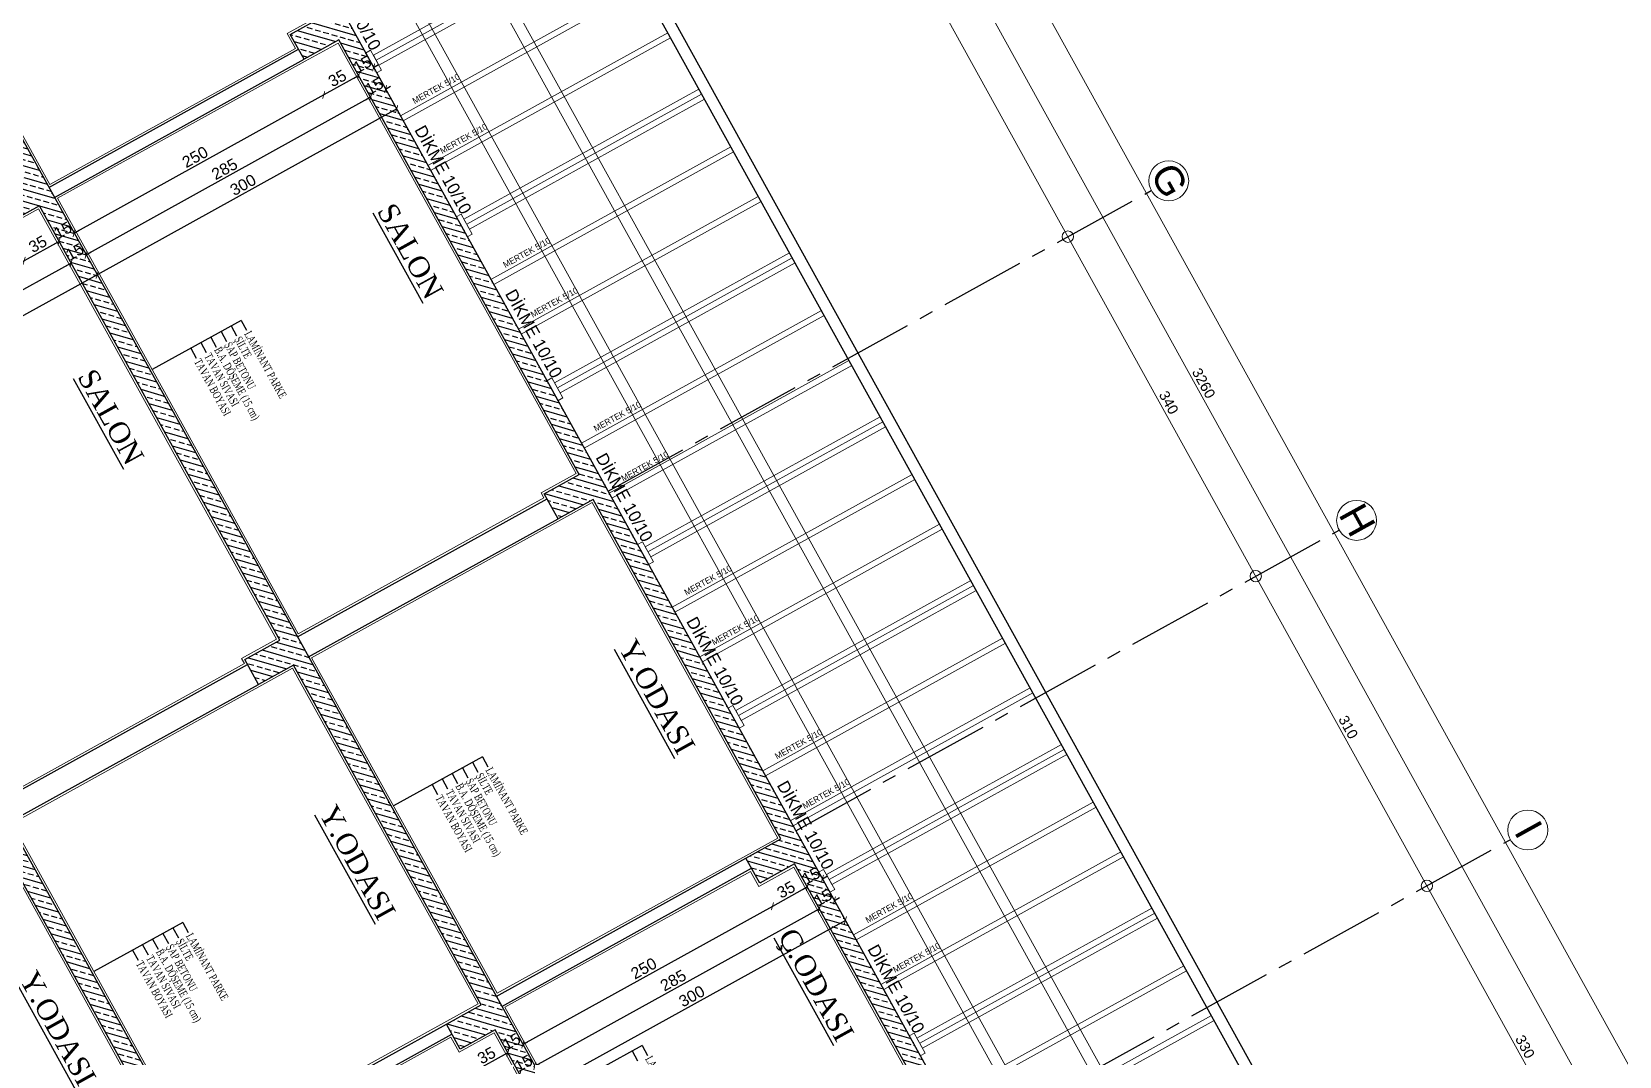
# Model space of a CAD drawing. Header units: millimetres. Extents: x 2232 to 85269, y -3593 to 5869.
# Drawn here: x 6452.1 to 6799.9, y -997.1 to -772.7 of the extents above; entities that cross this region are included whole.
import ezdxf

# ---------------------------------------------------------------- set-up
doc = ezdxf.new("R2010")
doc.units = ezdxf.units.MM
for name, pattern in [('CENTER2', [112.5, 75, -12.5, 12.5, -12.5]), ('DASHDOT2', [12.7, 6.35, -3.175, 0, -3.175]), ('DOTX2', [0.5, 0, -0.5])]:
    doc.linetypes.add(name, pattern=pattern)
for name, color, linetype in [("'YAZI", 7, 'Continuous'), ('GORUNUS', 125, 'Continuous'), ('poz', 1, 'Continuous'), ('Standart', 7, 'Continuous'), ('Yazi', 7, 'Continuous'), ('Ölçülendirme', 7, 'Continuous')]:
    doc.layers.add(name, color=color, linetype=linetype)
for name, color, linetype, lineweight in [('aks', 251, 'DASHDOT2', 35), ('DENIZLIK', 8, 'Continuous', 20), ('duvar', 232, 'Continuous', 30), ('iz', 1, 'DOTX2', 20), ('Kiris', 7, 'Continuous', 30), ('Mertek', 137, 'Continuous', 5), ('sıva iç', 21, 'Continuous', 0), ('ölçü iç', 170, 'Continuous', 9), ('ÖLÇÜ İÇ', 7, 'Continuous', 9)]:
    doc.layers.add(name, color=color, linetype=linetype, lineweight=lineweight)
doc.styles.add('arial_1_18', font='arial.ttf', dxfattribs={"height": 0.2})
doc.styles.get("Standard").update_dxf_attribs({"font": 'arial.ttf'})
doc.styles.add('Times roman', font='times.ttf')
doc.styles.add('UNIVCH', font='times.ttf', dxfattribs={"width": 0.7})
doc.dimstyles.new('zulay iç ölçü', dxfattribs={"dimtxt": 10, "dimasz": 5, "dimexe": 0.18, "dimexo": 0, "dimgap": 2, "dimtad": 3, "dimdec": 0, "dimzin": 0, "dimdsep": 46, "dimtxsty": 'Standard', "dimblk": 'ARCHTICK', "dimcen": 0.09, "dimse1": 1, "dimse2": 1, "dimadec": 0, "dimazin": 0, "dimtfac": 1, "dimtdec": 0, "dimtix": 1, "dimtofl": 0, "dimtmove": 0, "dimatfit": 3, "dimldrblk": 'ARCHTICK', "dimfxl": 1, "dimtolj": 1, "dimtzin": 0, "dimarcsym": 0})
pattern_1 = [(45, (0, 0), (-7.071068, 7.071068), []), (45, (7.071, 0), (-7.071068, 7.071068), [5, -2.5])]

# ---------------------------------------------------------------- blocks, each defined once
blk = doc.blocks.new('IDE830Entity87')
at = {"layer": 'Standart', "linetype": 'Continuous', "lineweight": -3}
h = blk.add_hatch(dxfattribs=at)
h.set_pattern_fill('ANSI33', color=171, scale=40, style=0)
h.set_pattern_definition(pattern_1)
h.paths.add_polyline_path([(2440, 1335), (1825, 1335), (1825, 1350), (2440, 1350)])
blk = doc.blocks.new('IDE830Entity88')
at = {"layer": 'Standart', "linetype": 'Continuous', "lineweight": -3}
h = blk.add_hatch(dxfattribs=at)
h.set_pattern_fill('ANSI33', color=171, scale=40, style=0)
h.set_pattern_definition(pattern_1)
h.paths.add_polyline_path([(1800, 1335), (1460, 1335), (1460, 1350), (1800, 1350)])
blk = doc.blocks.new('IDE830Entity89')
at = {"layer": 'Standart', "linetype": 'Continuous', "lineweight": -3}
h = blk.add_hatch(dxfattribs=at)
h.set_pattern_fill('ANSI33', color=171, scale=40, style=0)
h.set_pattern_definition(pattern_1)
h.paths.add_polyline_path([(1435, 1335), (1000, 1335), (1000, 1350), (1435, 1350)])
blk = doc.blocks.new('IDE830Entity94')
at = {"layer": 'Standart', "linetype": 'Continuous', "lineweight": -3}
h = blk.add_hatch(dxfattribs=at)
h.set_pattern_fill('ANSI33', color=171, scale=40, style=0)
h.set_pattern_definition(pattern_1)
h.paths.add_polyline_path([(1000, 1300), (975, 1300), (975, 1350), (1000, 1350)])
blk = doc.blocks.new('IDE830Entity95')
at = {"layer": 'Standart', "linetype": 'Continuous', "lineweight": -3}
h = blk.add_hatch(dxfattribs=at)
h.set_pattern_fill('ANSI33', color=171, scale=40, style=0)
h.set_pattern_definition(pattern_1)
h.paths.add_polyline_path([(1460, 1300), (1435, 1300), (1435, 1350), (1460, 1350)])
blk = doc.blocks.new('IDE830Entity96')
at = {"layer": 'Standart', "linetype": 'Continuous', "lineweight": -3}
h = blk.add_hatch(dxfattribs=at)
h.set_pattern_fill('ANSI33', color=171, scale=40, style=0)
h.set_pattern_definition(pattern_1)
h.paths.add_polyline_path([(1825, 1300), (1800, 1300), (1800, 1350), (1825, 1350)])
blk = doc.blocks.new('IDE830Entity269')
at = {"layer": 'Standart', "color": 159, "linetype": 'Continuous', "lineweight": -3}
blk.add_lwpolyline([(2440, 1335), (1825, 1335)], dxfattribs=at)
blk = doc.blocks.new('IDE830Entity270')
at = {"layer": 'Standart', "color": 159, "linetype": 'Continuous', "lineweight": -3}
blk.add_lwpolyline([(1800, 1335), (1460, 1335)], dxfattribs=at)
blk = doc.blocks.new('IDE830Entity271')
at = {"layer": 'Standart', "color": 159, "linetype": 'Continuous', "lineweight": -3}
blk.add_lwpolyline([(1435, 1335), (1000, 1335)], dxfattribs=at)
blk = doc.blocks.new('IDE830Entity278')
at = {"layer": 'Standart', "color": 159, "linetype": 'Continuous', "lineweight": -3}
blk.add_lwpolyline([(975, 1300), (975, 1335)], dxfattribs=at)
blk = doc.blocks.new('IDE830Entity279')
at = {"layer": 'Standart', "color": 159, "linetype": 'Continuous', "lineweight": -3}
blk.add_lwpolyline([(1000, 1300), (975, 1300)], dxfattribs=at)
blk = doc.blocks.new('IDE830Entity280')
at = {"layer": 'Standart', "color": 159, "linetype": 'Continuous', "lineweight": -3}
blk.add_lwpolyline([(1435, 1300), (1435, 1335)], dxfattribs=at)
blk = doc.blocks.new('IDE830Entity281')
at = {"layer": 'Standart', "color": 159, "linetype": 'Continuous', "lineweight": -3}
blk.add_lwpolyline([(1460, 1300), (1435, 1300)], dxfattribs=at)
blk = doc.blocks.new('IDE830Entity282')
at = {"layer": 'Standart', "color": 159, "linetype": 'Continuous', "lineweight": -3}
blk.add_lwpolyline([(1800, 1300), (1800, 1335)], dxfattribs=at)
blk = doc.blocks.new('IDE830Entity283')
at = {"layer": 'Standart', "color": 159, "linetype": 'Continuous', "lineweight": -3}
blk.add_lwpolyline([(1825, 1300), (1800, 1300)], dxfattribs=at)
blk = doc.blocks.new('IDE830Entity293')
at = {"layer": 'Standart', "color": 159, "linetype": 'Continuous', "lineweight": -3}
blk.add_lwpolyline([(-30, 1350), (3260, 1350)], dxfattribs=at)
blk = doc.blocks.new('IDE830Entity458')
at = {"layer": 'Standart', "color": 159, "linetype": 'Continuous', "lineweight": -3}
blk.add_lwpolyline([(1825, 1335), (1825, 1300)], dxfattribs=at)
blk = doc.blocks.new('IDE830Entity459')
at = {"layer": 'Standart', "color": 159, "linetype": 'Continuous', "lineweight": -3}
blk.add_lwpolyline([(1460, 1335), (1460, 1300)], dxfattribs=at)
blk = doc.blocks.new('IDE830Entity460')
at = {"layer": 'Standart', "color": 159, "linetype": 'Continuous', "lineweight": -3}
blk.add_lwpolyline([(1000, 1335), (1000, 1300)], dxfattribs=at)
blk = doc.blocks.new('IDE830Entity90')
at = {"layer": 'Standart', "linetype": 'Continuous', "lineweight": -3}
h = blk.add_hatch(dxfattribs=at)
h.set_pattern_fill('ANSI33', color=171, scale=40, style=0)
h.set_pattern_definition(pattern_1)
h.paths.add_polyline_path([(975, 1335), (550, 1335), (550, 1350), (975, 1350)])
blk = doc.blocks.new('tyutyu')
at = {"layer": 'Standart', "color": 159, "linetype": 'Continuous', "lineweight": -3}
for points in [[(1027426.5, -396512), (1027426.5, -396462), (1030686.5, -396462)], [(1027426.5, -396812), (1027426.5, -396762), (1030686.5, -396762)]]:
    blk.add_lwpolyline(points, dxfattribs=at)
at = {"layer": 'Standart'}
for name, p in [('IDE830Entity293', (1027426.5, -397512)), ('IDE830Entity94', (1027426.5, -397512)), ('IDE830Entity89', (1027426.5, -397512)), ('IDE830Entity95', (1027426.5, -397512)), ('IDE830Entity88', (1027426.5, -397512)), ('IDE830Entity96', (1027426.5, -397512)), ('IDE830Entity87', (1027426.5, -397512)), ('IDE830Entity278', (1027426.5, -397512)), ('IDE830Entity271', (1027426.5, -397512)), ('IDE830Entity460', (1027426.5, -397512)), ('IDE830Entity280', (1027426.5, -397512)), ('IDE830Entity270', (1027426.5, -397512)), ('IDE830Entity459', (1027426.5, -397512)), ('IDE830Entity282', (1027426.5, -397512)), ('IDE830Entity269', (1027426.5, -397512)), ('IDE830Entity458', (1027426.5, -397512)), ('IDE830Entity279', (1027426.5, -397512)), ('IDE830Entity281', (1027426.5, -397512)), ('IDE830Entity283', (1027426.5, -397512)), ('IDE830Entity90', (1027426.5, -397812)), ('IDE830Entity94', (1027426.5, -397812)), ('IDE830Entity89', (1027426.5, -397812)), ('IDE830Entity95', (1027426.5, -397812)), ('IDE830Entity88', (1027426.5, -397812)), ('IDE830Entity96', (1027426.5, -397812)), ('IDE830Entity87', (1027426.5, -397812)), ('IDE830Entity271', (1027426.5, -397812)), ('IDE830Entity460', (1027426.5, -397812)), ('IDE830Entity280', (1027426.5, -397812)), ('IDE830Entity270', (1027426.5, -397812)), ('IDE830Entity459', (1027426.5, -397812)), ('IDE830Entity282', (1027426.5, -397812)), ('IDE830Entity269', (1027426.5, -397812)), ('IDE830Entity458', (1027426.5, -397812)), ('IDE830Entity281', (1027426.5, -397812)), ('IDE830Entity283', (1027426.5, -397812)), ('IDE830Entity88', (1027426.5, -398112)), ('IDE830Entity270', (1027426.5, -398112))]:
    blk.add_blockref(name, p, dxfattribs=at)
blk = doc.blocks.new('_ArchTick')
at = {"color": 0, "linetype": 'ByBlock', "const_width": 0.15}
blk.add_lwpolyline([(-0.5, -0.5), (0.5, 0.5)], dxfattribs=at)
blk = doc.blocks.new('*D2435')
at = {"layer": 'Defpoints', "color": 0, "transparency": 16777216}
for p in [(661197.5, -126478.5), (661197.5, -126493.5), (661204.5, -126493.5)]:
    blk.add_point(p, dxfattribs=at)
at = {"layer": 'ÖLÇÜ İÇ', "color": 0, "lineweight": -2, "transparency": 16777216}
for p, q in [((661204.5, -126478.5), (661204.5, -126473.5)), ((661204.5, -126493.5), (661204.5, -126498.5))]:
    blk.add_line(p, q, dxfattribs=at)
at = {"layer": 'ÖLÇÜ İÇ', "color": 0, "lineweight": -2, "transparency": 16777216, "xscale": 5, "yscale": 5, "zscale": 5}
for p, rotation in [((661204.5, -126478.5), 270), ((661204.5, -126493.5), 90)]:
    blk.add_blockref('_ArchTick', p, dxfattribs=dict(at, rotation=rotation))
at = {"layer": 'ÖLÇÜ İÇ', "color": 0, "transparency": 16777216, "insert": (661197.5, -126486), "char_height": 10, "attachment_point": 5, "rotation": 90}
blk.add_mtext('\\A1;15', dxfattribs=at)
blk = doc.blocks.new('*D2436')
at = {"layer": 'Defpoints', "color": 0, "transparency": 16777216}
for p in [(661197.5, -126493.5), (661177.2, -126528.5), (661204.5, -126528.5)]:
    blk.add_point(p, dxfattribs=at)
at = {"layer": 'ÖLÇÜ İÇ', "color": 0, "lineweight": -2, "transparency": 16777216}
blk.add_line((661204.5, -126493.5), (661204.5, -126528.5), dxfattribs=at)
at = {"layer": 'ÖLÇÜ İÇ', "color": 0, "lineweight": -2, "transparency": 16777216, "xscale": 5, "yscale": 5, "zscale": 5}
for p, rotation in [((661204.5, -126493.5), 90), ((661204.5, -126528.5), 270)]:
    blk.add_blockref('_ArchTick', p, dxfattribs=dict(at, rotation=rotation))
at = {"layer": 'ÖLÇÜ İÇ', "color": 0, "transparency": 16777216, "insert": (661197.5, -126511), "char_height": 10, "attachment_point": 5, "rotation": 90}
blk.add_mtext('\\A1;35', dxfattribs=at)
blk = doc.blocks.new('*D2437')
at = {"layer": 'Defpoints', "color": 0, "transparency": 16777216}
for p in [(661177.2, -126528.5), (661187, -126778.5), (661204.5, -126778.5)]:
    blk.add_point(p, dxfattribs=at)
at = {"layer": 'ÖLÇÜ İÇ', "color": 0, "lineweight": -2, "transparency": 16777216}
blk.add_line((661204.5, -126528.5), (661204.5, -126778.5), dxfattribs=at)
at = {"layer": 'ÖLÇÜ İÇ', "color": 0, "lineweight": -2, "transparency": 16777216, "xscale": 5, "yscale": 5, "zscale": 5}
for p, rotation in [((661204.5, -126528.5), 90), ((661204.5, -126778.5), 270)]:
    blk.add_blockref('_ArchTick', p, dxfattribs=dict(at, rotation=rotation))
at = {"layer": 'ÖLÇÜ İÇ', "color": 0, "transparency": 16777216, "insert": (661197.5, -126653.5), "char_height": 10, "attachment_point": 5, "rotation": 90}
blk.add_mtext('\\A1;250', dxfattribs=at)
blk = doc.blocks.new('*D2438')
at = {"layer": 'Defpoints', "color": 0, "transparency": 16777216}
for p in [(661246.2, -126478.5), (661246.2, -126778.5), (661246.2, -126778.5)]:
    blk.add_point(p, dxfattribs=at)
at = {"layer": 'ÖLÇÜ İÇ', "color": 0, "lineweight": -2, "transparency": 16777216}
blk.add_line((661246.2, -126478.5), (661246.2, -126778.5), dxfattribs=at)
at = {"layer": 'ÖLÇÜ İÇ', "color": 0, "lineweight": -2, "transparency": 16777216, "xscale": 5, "yscale": 5, "zscale": 5}
for p, rotation in [((661246.2, -126478.5), 90), ((661246.2, -126778.5), 270)]:
    blk.add_blockref('_ArchTick', p, dxfattribs=dict(at, rotation=rotation))
at = {"layer": 'ÖLÇÜ İÇ', "color": 0, "transparency": 16777216, "insert": (661239.2, -126628.5), "char_height": 10, "attachment_point": 5, "rotation": 90}
blk.add_mtext('\\A1;300', dxfattribs=at)
blk = doc.blocks.new('*D2439')
at = {"layer": 'Defpoints', "color": 0, "transparency": 16777216}
for p in [(661221, -126478.5), (661178.9, -126493.5), (661226.2, -126493.5)]:
    blk.add_point(p, dxfattribs=at)
at = {"layer": 'ÖLÇÜ İÇ', "color": 0, "lineweight": -2, "transparency": 16777216}
for p, q in [((661226.2, -126478.5), (661226.2, -126473.5)), ((661226.2, -126493.5), (661226.2, -126498.5))]:
    blk.add_line(p, q, dxfattribs=at)
at = {"layer": 'ÖLÇÜ İÇ', "color": 0, "lineweight": -2, "transparency": 16777216, "xscale": 5, "yscale": 5, "zscale": 5}
for p, rotation in [((661226.2, -126478.5), 270), ((661226.2, -126493.5), 90)]:
    blk.add_blockref('_ArchTick', p, dxfattribs=dict(at, rotation=rotation))
at = {"layer": 'ÖLÇÜ İÇ', "color": 0, "transparency": 16777216, "insert": (661219.2, -126486), "char_height": 10, "attachment_point": 5, "rotation": 90}
blk.add_mtext('\\A1;15', dxfattribs=at)
blk = doc.blocks.new('*D2440')
at = {"layer": 'Defpoints', "color": 0, "transparency": 16777216}
for p in [(661178.9, -126493.5), (661226.2, -126778.5), (661226.2, -126778.5)]:
    blk.add_point(p, dxfattribs=at)
at = {"layer": 'ÖLÇÜ İÇ', "color": 0, "lineweight": -2, "transparency": 16777216}
blk.add_line((661226.2, -126493.5), (661226.2, -126778.5), dxfattribs=at)
at = {"layer": 'ÖLÇÜ İÇ', "color": 0, "lineweight": -2, "transparency": 16777216, "xscale": 5, "yscale": 5, "zscale": 5}
for p, rotation in [((661226.2, -126493.5), 90), ((661226.2, -126778.5), 270)]:
    blk.add_blockref('_ArchTick', p, dxfattribs=dict(at, rotation=rotation))
at = {"layer": 'ÖLÇÜ İÇ', "color": 0, "transparency": 16777216, "insert": (661219.2, -126636), "char_height": 10, "attachment_point": 5, "rotation": 90}
blk.add_mtext('\\A1;285', dxfattribs=at)
blk = doc.blocks.new('*D2441')
at = {"layer": 'Defpoints', "color": 0, "transparency": 16777216}
for p in [(661197.5, -126778.5), (661197.5, -126793.5), (661204.5, -126793.5)]:
    blk.add_point(p, dxfattribs=at)
at = {"layer": 'ÖLÇÜ İÇ', "color": 0, "lineweight": -2, "transparency": 16777216}
for p, q in [((661204.5, -126778.5), (661204.5, -126773.5)), ((661204.5, -126793.5), (661204.5, -126798.5))]:
    blk.add_line(p, q, dxfattribs=at)
at = {"layer": 'ÖLÇÜ İÇ', "color": 0, "lineweight": -2, "transparency": 16777216, "xscale": 5, "yscale": 5, "zscale": 5}
for p, rotation in [((661204.5, -126778.5), 270), ((661204.5, -126793.5), 90)]:
    blk.add_blockref('_ArchTick', p, dxfattribs=dict(at, rotation=rotation))
at = {"layer": 'ÖLÇÜ İÇ', "color": 0, "transparency": 16777216, "insert": (661197.5, -126786), "char_height": 10, "attachment_point": 5, "rotation": 90}
blk.add_mtext('\\A1;15', dxfattribs=at)
blk = doc.blocks.new('*D2442')
at = {"layer": 'Defpoints', "color": 0, "transparency": 16777216}
for p in [(661197.5, -126793.5), (661177.2, -126828.5), (661204.5, -126828.5)]:
    blk.add_point(p, dxfattribs=at)
at = {"layer": 'ÖLÇÜ İÇ', "color": 0, "lineweight": -2, "transparency": 16777216}
blk.add_line((661204.5, -126793.5), (661204.5, -126828.5), dxfattribs=at)
at = {"layer": 'ÖLÇÜ İÇ', "color": 0, "lineweight": -2, "transparency": 16777216, "xscale": 5, "yscale": 5, "zscale": 5}
for p, rotation in [((661204.5, -126793.5), 90), ((661204.5, -126828.5), 270)]:
    blk.add_blockref('_ArchTick', p, dxfattribs=dict(at, rotation=rotation))
at = {"layer": 'ÖLÇÜ İÇ', "color": 0, "transparency": 16777216, "insert": (661197.5, -126811), "char_height": 10, "attachment_point": 5, "rotation": 90}
blk.add_mtext('\\A1;35', dxfattribs=at)
blk = doc.blocks.new('*D2443')
at = {"layer": 'Defpoints', "color": 0, "transparency": 16777216}
for p in [(661177.2, -126828.5), (661187, -127078.5), (661204.5, -127078.5)]:
    blk.add_point(p, dxfattribs=at)
at = {"layer": 'ÖLÇÜ İÇ', "color": 0, "lineweight": -2, "transparency": 16777216}
blk.add_line((661204.5, -126828.5), (661204.5, -127078.5), dxfattribs=at)
at = {"layer": 'ÖLÇÜ İÇ', "color": 0, "lineweight": -2, "transparency": 16777216, "xscale": 5, "yscale": 5, "zscale": 5}
for p, rotation in [((661204.5, -126828.5), 90), ((661204.5, -127078.5), 270)]:
    blk.add_blockref('_ArchTick', p, dxfattribs=dict(at, rotation=rotation))
at = {"layer": 'ÖLÇÜ İÇ', "color": 0, "transparency": 16777216, "insert": (661197.5, -126953.5), "char_height": 10, "attachment_point": 5, "rotation": 90}
blk.add_mtext('\\A1;250', dxfattribs=at)
blk = doc.blocks.new('*D2444')
at = {"layer": 'Defpoints', "color": 0, "transparency": 16777216}
for p in [(661246.2, -126778.5), (661246.2, -127078.5), (661246.2, -127078.5)]:
    blk.add_point(p, dxfattribs=at)
at = {"layer": 'ÖLÇÜ İÇ', "color": 0, "lineweight": -2, "transparency": 16777216}
blk.add_line((661246.2, -126778.5), (661246.2, -127078.5), dxfattribs=at)
at = {"layer": 'ÖLÇÜ İÇ', "color": 0, "lineweight": -2, "transparency": 16777216, "xscale": 5, "yscale": 5, "zscale": 5}
for p, rotation in [((661246.2, -126778.5), 90), ((661246.2, -127078.5), 270)]:
    blk.add_blockref('_ArchTick', p, dxfattribs=dict(at, rotation=rotation))
at = {"layer": 'ÖLÇÜ İÇ', "color": 0, "transparency": 16777216, "insert": (661239.2, -126928.5), "char_height": 10, "attachment_point": 5, "rotation": 90}
blk.add_mtext('\\A1;300', dxfattribs=at)
blk = doc.blocks.new('*D2445')
at = {"layer": 'Defpoints', "color": 0, "transparency": 16777216}
for p in [(661221, -126478.5), (661178.9, -126493.5), (661226.2, -126493.5)]:
    blk.add_point(p, dxfattribs=at)
at = {"layer": 'ÖLÇÜ İÇ', "color": 0, "lineweight": -2, "transparency": 16777216}
for p, q in [((661226.2, -126478.5), (661226.2, -126473.5)), ((661226.2, -126493.5), (661226.2, -126498.5))]:
    blk.add_line(p, q, dxfattribs=at)
at = {"layer": 'ÖLÇÜ İÇ', "color": 0, "lineweight": -2, "transparency": 16777216, "xscale": 5, "yscale": 5, "zscale": 5}
for p, rotation in [((661226.2, -126478.5), 270), ((661226.2, -126493.5), 90)]:
    blk.add_blockref('_ArchTick', p, dxfattribs=dict(at, rotation=rotation))
at = {"layer": 'ÖLÇÜ İÇ', "color": 0, "transparency": 16777216, "insert": (661219.2, -126486), "char_height": 10, "attachment_point": 5, "rotation": 90}
blk.add_mtext('\\A1;15', dxfattribs=at)
blk = doc.blocks.new('*D2446')
at = {"layer": 'Defpoints', "color": 0, "transparency": 16777216}
for p in [(661178.9, -126493.5), (661226.2, -126778.5), (661226.2, -126778.5)]:
    blk.add_point(p, dxfattribs=at)
at = {"layer": 'ÖLÇÜ İÇ', "color": 0, "lineweight": -2, "transparency": 16777216}
blk.add_line((661226.2, -126493.5), (661226.2, -126778.5), dxfattribs=at)
at = {"layer": 'ÖLÇÜ İÇ', "color": 0, "lineweight": -2, "transparency": 16777216, "xscale": 5, "yscale": 5, "zscale": 5}
for p, rotation in [((661226.2, -126493.5), 90), ((661226.2, -126778.5), 270)]:
    blk.add_blockref('_ArchTick', p, dxfattribs=dict(at, rotation=rotation))
at = {"layer": 'ÖLÇÜ İÇ', "color": 0, "transparency": 16777216, "insert": (661219.2, -126636), "char_height": 10, "attachment_point": 5, "rotation": 90}
blk.add_mtext('\\A1;285', dxfattribs=at)
blk = doc.blocks.new('*D2451')
at = {"layer": 'Defpoints', "color": 0, "transparency": 16777216}
for p in [(661221, -126478.5), (661178.9, -126493.5), (661226.2, -126493.5)]:
    blk.add_point(p, dxfattribs=at)
at = {"layer": 'ÖLÇÜ İÇ', "color": 0, "lineweight": -2, "transparency": 16777216}
for p, q in [((661226.2, -126478.5), (661226.2, -126473.5)), ((661226.2, -126493.5), (661226.2, -126498.5))]:
    blk.add_line(p, q, dxfattribs=at)
at = {"layer": 'ÖLÇÜ İÇ', "color": 0, "lineweight": -2, "transparency": 16777216, "xscale": 5, "yscale": 5, "zscale": 5}
for p, rotation in [((661226.2, -126478.5), 270), ((661226.2, -126493.5), 90)]:
    blk.add_blockref('_ArchTick', p, dxfattribs=dict(at, rotation=rotation))
at = {"layer": 'ÖLÇÜ İÇ', "color": 0, "transparency": 16777216, "insert": (661219.2, -126486), "char_height": 10, "attachment_point": 5, "rotation": 90}
blk.add_mtext('\\A1;15', dxfattribs=at)
blk = doc.blocks.new('*D2452')
at = {"layer": 'Defpoints', "color": 0, "transparency": 16777216}
for p in [(661178.9, -126493.5), (661226.2, -126778.5), (661226.2, -126778.5)]:
    blk.add_point(p, dxfattribs=at)
at = {"layer": 'ÖLÇÜ İÇ', "color": 0, "lineweight": -2, "transparency": 16777216}
blk.add_line((661226.2, -126493.5), (661226.2, -126778.5), dxfattribs=at)
at = {"layer": 'ÖLÇÜ İÇ', "color": 0, "lineweight": -2, "transparency": 16777216, "xscale": 5, "yscale": 5, "zscale": 5}
for p, rotation in [((661226.2, -126493.5), 90), ((661226.2, -126778.5), 270)]:
    blk.add_blockref('_ArchTick', p, dxfattribs=dict(at, rotation=rotation))
at = {"layer": 'ÖLÇÜ İÇ', "color": 0, "transparency": 16777216, "insert": (661219.2, -126636), "char_height": 10, "attachment_point": 5, "rotation": 90}
blk.add_mtext('\\A1;285', dxfattribs=at)
blk = doc.blocks.new('*D2454')
at = {"layer": 'Defpoints', "color": 0, "transparency": 16777216}
for p in [(661221, -126478.5), (661178.9, -126493.5), (661226.2, -126493.5)]:
    blk.add_point(p, dxfattribs=at)
at = {"layer": 'ÖLÇÜ İÇ', "color": 0, "lineweight": -2, "transparency": 16777216}
for p, q in [((661226.2, -126478.5), (661226.2, -126473.5)), ((661226.2, -126493.5), (661226.2, -126498.5))]:
    blk.add_line(p, q, dxfattribs=at)
at = {"layer": 'ÖLÇÜ İÇ', "color": 0, "lineweight": -2, "transparency": 16777216, "xscale": 5, "yscale": 5, "zscale": 5}
for p, rotation in [((661226.2, -126478.5), 270), ((661226.2, -126493.5), 90)]:
    blk.add_blockref('_ArchTick', p, dxfattribs=dict(at, rotation=rotation))
at = {"layer": 'ÖLÇÜ İÇ', "color": 0, "transparency": 16777216, "insert": (661219.2, -126486), "char_height": 10, "attachment_point": 5, "rotation": 90}
blk.add_mtext('\\A1;15', dxfattribs=at)
blk = doc.blocks.new('*D2455')
at = {"layer": 'Defpoints', "color": 0, "transparency": 16777216}
for p in [(661178.9, -126493.5), (661226.2, -126778.5), (661226.2, -126778.5)]:
    blk.add_point(p, dxfattribs=at)
at = {"layer": 'ÖLÇÜ İÇ', "color": 0, "lineweight": -2, "transparency": 16777216}
blk.add_line((661226.2, -126493.5), (661226.2, -126778.5), dxfattribs=at)
at = {"layer": 'ÖLÇÜ İÇ', "color": 0, "lineweight": -2, "transparency": 16777216, "xscale": 5, "yscale": 5, "zscale": 5}
for p, rotation in [((661226.2, -126493.5), 90), ((661226.2, -126778.5), 270)]:
    blk.add_blockref('_ArchTick', p, dxfattribs=dict(at, rotation=rotation))
at = {"layer": 'ÖLÇÜ İÇ', "color": 0, "transparency": 16777216, "insert": (661219.2, -126636), "char_height": 10, "attachment_point": 5, "rotation": 90}
blk.add_mtext('\\A1;285', dxfattribs=at)
blk = doc.blocks.new('*D2456')
at = {"layer": 'Defpoints', "color": 0, "transparency": 16777216}
for p in [(661221, -126478.5), (661178.9, -126493.5), (661226.2, -126493.5)]:
    blk.add_point(p, dxfattribs=at)
at = {"layer": 'ÖLÇÜ İÇ', "color": 0, "lineweight": -2, "transparency": 16777216}
for p, q in [((661226.2, -126478.5), (661226.2, -126473.5)), ((661226.2, -126493.5), (661226.2, -126498.5))]:
    blk.add_line(p, q, dxfattribs=at)
at = {"layer": 'ÖLÇÜ İÇ', "color": 0, "lineweight": -2, "transparency": 16777216, "xscale": 5, "yscale": 5, "zscale": 5}
for p, rotation in [((661226.2, -126478.5), 270), ((661226.2, -126493.5), 90)]:
    blk.add_blockref('_ArchTick', p, dxfattribs=dict(at, rotation=rotation))
at = {"layer": 'ÖLÇÜ İÇ', "color": 0, "transparency": 16777216, "insert": (661219.2, -126486), "char_height": 10, "attachment_point": 5, "rotation": 90}
blk.add_mtext('\\A1;15', dxfattribs=at)
blk = doc.blocks.new('*D2457')
at = {"layer": 'Defpoints', "color": 0, "transparency": 16777216}
for p in [(661178.9, -126493.5), (661226.2, -126778.5), (661226.2, -126778.5)]:
    blk.add_point(p, dxfattribs=at)
at = {"layer": 'ÖLÇÜ İÇ', "color": 0, "lineweight": -2, "transparency": 16777216}
blk.add_line((661226.2, -126493.5), (661226.2, -126778.5), dxfattribs=at)
at = {"layer": 'ÖLÇÜ İÇ', "color": 0, "lineweight": -2, "transparency": 16777216, "xscale": 5, "yscale": 5, "zscale": 5}
for p, rotation in [((661226.2, -126493.5), 90), ((661226.2, -126778.5), 270)]:
    blk.add_blockref('_ArchTick', p, dxfattribs=dict(at, rotation=rotation))
at = {"layer": 'ÖLÇÜ İÇ', "color": 0, "transparency": 16777216, "insert": (661219.2, -126636), "char_height": 10, "attachment_point": 5, "rotation": 90}
blk.add_mtext('\\A1;285', dxfattribs=at)
blk = doc.blocks.new('*D2458')
at = {"layer": 'Defpoints', "color": 0, "transparency": 16777216}
for p in [(661221, -126478.5), (661178.9, -126493.5), (661226.2, -126493.5)]:
    blk.add_point(p, dxfattribs=at)
at = {"layer": 'ÖLÇÜ İÇ', "color": 0, "lineweight": -2, "transparency": 16777216}
for p, q in [((661226.2, -126478.5), (661226.2, -126473.5)), ((661226.2, -126493.5), (661226.2, -126498.5))]:
    blk.add_line(p, q, dxfattribs=at)
at = {"layer": 'ÖLÇÜ İÇ', "color": 0, "lineweight": -2, "transparency": 16777216, "xscale": 5, "yscale": 5, "zscale": 5}
for p, rotation in [((661226.2, -126478.5), 270), ((661226.2, -126493.5), 90)]:
    blk.add_blockref('_ArchTick', p, dxfattribs=dict(at, rotation=rotation))
at = {"layer": 'ÖLÇÜ İÇ', "color": 0, "transparency": 16777216, "insert": (661219.2, -126486), "char_height": 10, "attachment_point": 5, "rotation": 90}
blk.add_mtext('\\A1;15', dxfattribs=at)
blk = doc.blocks.new('*D2459')
at = {"layer": 'Defpoints', "color": 0, "transparency": 16777216}
for p in [(661178.9, -126493.5), (661226.2, -126778.5), (661226.2, -126778.5)]:
    blk.add_point(p, dxfattribs=at)
at = {"layer": 'ÖLÇÜ İÇ', "color": 0, "lineweight": -2, "transparency": 16777216}
blk.add_line((661226.2, -126493.5), (661226.2, -126778.5), dxfattribs=at)
at = {"layer": 'ÖLÇÜ İÇ', "color": 0, "lineweight": -2, "transparency": 16777216, "xscale": 5, "yscale": 5, "zscale": 5}
for p, rotation in [((661226.2, -126493.5), 90), ((661226.2, -126778.5), 270)]:
    blk.add_blockref('_ArchTick', p, dxfattribs=dict(at, rotation=rotation))
at = {"layer": 'ÖLÇÜ İÇ', "color": 0, "transparency": 16777216, "insert": (661219.2, -126636), "char_height": 10, "attachment_point": 5, "rotation": 90}
blk.add_mtext('\\A1;285', dxfattribs=at)
blk = doc.blocks.new('*D2460')
at = {"layer": 'Defpoints', "color": 0, "transparency": 16777216}
for p in [(661221, -126778.5), (661178.9, -126793.5), (661226.2, -126793.5)]:
    blk.add_point(p, dxfattribs=at)
at = {"layer": 'ÖLÇÜ İÇ', "color": 0, "lineweight": -2, "transparency": 16777216}
for p, q in [((661226.2, -126778.5), (661226.2, -126773.5)), ((661226.2, -126793.5), (661226.2, -126798.5))]:
    blk.add_line(p, q, dxfattribs=at)
at = {"layer": 'ÖLÇÜ İÇ', "color": 0, "lineweight": -2, "transparency": 16777216, "xscale": 5, "yscale": 5, "zscale": 5}
for p, rotation in [((661226.2, -126778.5), 270), ((661226.2, -126793.5), 90)]:
    blk.add_blockref('_ArchTick', p, dxfattribs=dict(at, rotation=rotation))
at = {"layer": 'ÖLÇÜ İÇ', "color": 0, "transparency": 16777216, "insert": (661219.2, -126786), "char_height": 10, "attachment_point": 5, "rotation": 90}
blk.add_mtext('\\A1;15', dxfattribs=at)
blk = doc.blocks.new('*D2461')
at = {"layer": 'Defpoints', "color": 0, "transparency": 16777216}
for p in [(661178.9, -126793.5), (661226.2, -127078.5), (661226.2, -127078.5)]:
    blk.add_point(p, dxfattribs=at)
at = {"layer": 'ÖLÇÜ İÇ', "color": 0, "lineweight": -2, "transparency": 16777216}
blk.add_line((661226.2, -126793.5), (661226.2, -127078.5), dxfattribs=at)
at = {"layer": 'ÖLÇÜ İÇ', "color": 0, "lineweight": -2, "transparency": 16777216, "xscale": 5, "yscale": 5, "zscale": 5}
for p, rotation in [((661226.2, -126793.5), 90), ((661226.2, -127078.5), 270)]:
    blk.add_blockref('_ArchTick', p, dxfattribs=dict(at, rotation=rotation))
at = {"layer": 'ÖLÇÜ İÇ', "color": 0, "transparency": 16777216, "insert": (661219.2, -126936), "char_height": 10, "attachment_point": 5, "rotation": 90}
blk.add_mtext('\\A1;285', dxfattribs=at)
blk = doc.blocks.new('IDE242Entity1386')
at = {"layer": 'Ölçülendirme', "color": 1, "linetype": 'Continuous', "lineweight": 5}
for points in [[(-8, 2693), (3268, 2693)], [(-8, 2658), (3268, 2658)]]:
    blk.add_lwpolyline(points, dxfattribs=at)
for centre in [(1460, 2658), (1800, 2658), (2110, 2658)]:
    blk.add_circle(centre, 5, dxfattribs=at)
at = {"layer": 'Ölçülendirme', "color": 1, "linetype": 'Continuous', "lineweight": 5, "style": 'arial_1_18'}
for s, p in [('3260', (1616, 2695.5)), ('340', (1619.5, 2660.5)), ('310', (1944.5, 2660.5)), ('330', (2264.5, 2660.5))]:
    blk.add_text(s, height=9, dxfattribs=at).set_placement(p)
blk = doc.blocks.new('*D2485')
at = {"layer": 'Defpoints', "color": 0, "transparency": 16777216}
for p in [(1236851.2, -408550.2), (1236851.2, -408550.2), (1241581.2, -408550.2)]:
    blk.add_point(p, dxfattribs=at)
at = {"layer": 'ÖLÇÜ İÇ', "color": 0, "lineweight": -2, "transparency": 16777216}
blk.add_line((1241581.2, -408550.2), (1236851.2, -408550.2), dxfattribs=at)
at = {"layer": 'ÖLÇÜ İÇ', "color": 0, "lineweight": -2, "transparency": 16777216, "xscale": 5, "yscale": 5, "zscale": 5, "rotation": 180}
blk.add_blockref('_ArchTick', (1236851.2, -408550.2), dxfattribs=at)
at = {"layer": 'ÖLÇÜ İÇ', "color": 0, "lineweight": -2, "transparency": 16777216, "xscale": 5, "yscale": 5, "zscale": 5}
blk.add_blockref('_ArchTick', (1241581.2, -408550.2), dxfattribs=at)
at = {"layer": 'ÖLÇÜ İÇ', "color": 0, "transparency": 16777216, "insert": (1239216.2, -408543.2), "char_height": 10, "attachment_point": 5}
blk.add_mtext('\\A1;4730', dxfattribs=at)
blk = doc.blocks.new('DFGFDGHN')
at = {"layer": 'ÖLÇÜ İÇ'}
for base, p1, p2, picture, middle in [((661226.2, -126493.5), (661221, -126478.5), (661178.9, -126493.5), '*D2439', (661219.2, -126486)), ((661226.2, -126493.5), (661221, -126478.5), (661178.9, -126493.5), '*D2445', (661219.2, -126486)), ((661226.2, -126493.5), (661221, -126478.5), (661178.9, -126493.5), '*D2451', (661219.2, -126486)), ((661226.2, -126493.5), (661221, -126478.5), (661178.9, -126493.5), '*D2454', (661219.2, -126486)), ((661226.2, -126493.5), (661221, -126478.5), (661178.9, -126493.5), '*D2456', (661219.2, -126486)), ((661226.2, -126493.5), (661221, -126478.5), (661178.9, -126493.5), '*D2458', (661219.2, -126486)), ((661204.5, -126493.5), (661197.5, -126478.5), (661197.5, -126493.5), '*D2435', (661197.5, -126486)), ((661246.2, -126778.5), (661246.2, -126478.5), (661246.2, -126778.5), '*D2438', (661239.2, -126628.5)), ((661204.5, -126528.5), (661197.5, -126493.5), (661177.2, -126528.5), '*D2436', (661197.5, -126511)), ((661204.5, -126778.5), (661177.2, -126528.5), (661187, -126778.5), '*D2437', (661197.5, -126653.5)), ((661226.2, -126793.5), (661221, -126778.5), (661178.9, -126793.5), '*D2460', (661219.2, -126786)), ((661204.5, -126793.5), (661197.5, -126778.5), (661197.5, -126793.5), '*D2441', (661197.5, -126786)), ((661246.2, -127078.5), (661246.2, -126778.5), (661246.2, -127078.5), '*D2444', (661239.2, -126928.5)), ((661204.5, -126828.5), (661197.5, -126793.5), (661177.2, -126828.5), '*D2442', (661197.5, -126811)), ((661204.5, -127078.5), (661177.2, -126828.5), (661187, -127078.5), '*D2443', (661197.5, -126953.5))]:
    dim = blk.add_linear_dim(base=base, p1=p1, p2=p2, angle=90, dimstyle='zulay iç ölçü', dxfattribs=at)
    dim.commit()
    dim.dimension.update_dxf_attribs({"geometry": picture, "text_midpoint": middle})
for base, p1, p2, picture, middle in [((661226.2, -126778.5), (661178.9, -126493.5), (661226.2, -126778.5), '*D2440', (661219.2, -126636)), ((661226.2, -126778.5), (661178.9, -126493.5), (661226.2, -126778.5), '*D2446', (661219.2, -126636)), ((661226.2, -126778.5), (661178.9, -126493.5), (661226.2, -126778.5), '*D2452', (661219.2, -126636)), ((661226.2, -126778.5), (661178.9, -126493.5), (661226.2, -126778.5), '*D2455', (661219.2, -126636)), ((661226.2, -126778.5), (661178.9, -126493.5), (661226.2, -126778.5), '*D2457', (661219.2, -126636)), ((661226.2, -126778.5), (661178.9, -126493.5), (661226.2, -126778.5), '*D2459', (661219.2, -126636)), ((661226.2, -127078.5), (661178.9, -126793.5), (661226.2, -127078.5), '*D2461', (661219.2, -126936))]:
    dim = blk.add_linear_dim(base=base, p1=p1, p2=p2, angle=90, dimstyle='zulay iç ölçü', override={"dimtmove": 1}, dxfattribs=at)
    dim.commit()
    dim.dimension.update_dxf_attribs({"geometry": picture, "text_midpoint": middle})
blk = doc.blocks.new('TTRYRTY')
at = {"layer": 'aks', "color": 251, "linetype": 'CENTER2', "lineweight": -3}
for points in [[(1238311.2, -409089.5), (1238311.2, -408545.4)], [(1238651.2, -409089.5), (1238651.2, -408545.4)], [(1238961.2, -409089.5), (1238961.2, -408545.4)]]:
    blk.add_lwpolyline(points, dxfattribs=at)
at = {"layer": 'aks', "color": 30, "linetype": 'Continuous', "lineweight": 5}
for centre in [(1238311.2, -408527.9), (1238651.2, -408527.9), (1238961.2, -408527.9)]:
    blk.add_circle(centre, 17.5, dxfattribs=at)
at = {"layer": 'DENIZLIK'}
for p, q in [((1237882.5, -408849.3, 1163.8), (1237882.5, -409084.6, 1163.8)), ((1238046.5, -408849.3, 1163.8), (1238046.5, -409084.6, 1163.8)), ((1238210.6, -408849.3, 1163.8), (1238210.6, -409084.6, 1163.8)), ((1238374.6, -408849.3, 1163.8), (1238374.6, -409084.6, 1163.8)), ((1238538.6, -408849.3, 1163.8), (1238538.6, -409084.6, 1163.8)), ((1238702.7, -408849.3, 1163.8), (1238702.7, -409084.6, 1163.8)), ((1238866.7, -408849.3, 1163.8), (1238866.7, -409084.6, 1163.8))]:
    blk.add_line(p, q, dxfattribs=at)
at = {"layer": 'DENIZLIK', "elevation": 1163.8}
for points in [[(1237877.5, -408849.3), (1237877.5, -409084.6), (1237887.5, -409084.6), (1237887.5, -408849.3)], [(1238041.5, -408849.3), (1238041.5, -409084.6), (1238051.5, -409084.6), (1238051.5, -408849.3)], [(1238205.6, -408849.3), (1238205.6, -409084.6), (1238215.6, -409084.6), (1238215.6, -408849.3)], [(1238369.6, -408849.3), (1238369.6, -409084.6), (1238379.6, -409084.6), (1238379.6, -408849.3)], [(1238533.6, -408849.3), (1238533.6, -409084.6), (1238543.6, -409084.6), (1238543.6, -408849.3)], [(1238697.7, -408849.3), (1238697.7, -409084.6), (1238707.7, -409084.6), (1238707.7, -408849.3)], [(1238861.7, -408849.3), (1238861.7, -409084.6), (1238871.7, -409084.6), (1238871.7, -408849.3)]]:
    blk.add_lwpolyline(points, dxfattribs=at)
for points in [[(1237892.5, -409084.6), (1237872.5, -409084.6), (1237872.5, -409089.6), (1237892.5, -409089.6)], [(1238056.5, -409084.6), (1238036.5, -409084.6), (1238036.5, -409089.6), (1238056.5, -409089.6)], [(1238220.6, -409084.6), (1238200.6, -409084.6), (1238200.6, -409089.6), (1238220.6, -409089.6)], [(1238384.6, -409084.6), (1238364.6, -409084.6), (1238364.6, -409089.6), (1238384.6, -409089.6)], [(1238548.6, -409084.6), (1238528.6, -409084.6), (1238528.6, -409089.6), (1238548.6, -409089.6)], [(1238712.7, -409084.6), (1238692.7, -409084.6), (1238692.7, -409089.6), (1238712.7, -409089.6)], [(1238876.7, -409084.6), (1238856.7, -409084.6), (1238856.7, -409089.6), (1238876.7, -409089.6)]]:
    blk.add_lwpolyline(points, close=True, dxfattribs=at)
at = {"layer": 'duvar'}
for p, q in [((1237841.2, -409389.5), (1237841.2, -409139.5)), ((1237851.2, -409389.5), (1237851.2, -409139.5)), ((1238291.2, -409389.5), (1238291.2, -409139.5)), ((1238311.2, -409389.5), (1238311.2, -409139.5)), ((1238651.2, -409389.5), (1238651.2, -409139.5)), ((1238661.2, -409389.5), (1238661.2, -409139.5)), ((1238291.2, -409689.5), (1238291.2, -409439.5)), ((1238311.2, -409689.5), (1238311.2, -409439.5)), ((1238651.2, -409689.5), (1238651.2, -409439.5)), ((1238661.2, -409689.5), (1238661.2, -409439.5))]:
    blk.add_line(p, q, dxfattribs=at)
at = {"layer": 'GORUNUS', "lineweight": 30}
for points in [[(1236821.2, -409089.5), (1237582.6, -408839.3), (1240849.8, -408839.3), (1241611.2, -409089.5)], [(1236853.2, -409089.5), (1237584.2, -408849.3), (1240848.2, -408849.3), (1241579.2, -409089.5)]]:
    blk.add_lwpolyline(points, dxfattribs=at)
at = {"layer": 'iz', "ltscale": 50}
for p, q in [((1241581.2, -409089.5), (1236851.2, -409089.5)), ((1241581.2, -409389.5), (1236851.2, -409389.5)), ((1241581.2, -409689.5), (1236851.2, -409689.5))]:
    blk.add_line(p, q, dxfattribs=at)
at = {"layer": 'Mertek', "elevation": 1794.9}
for points in [[(1237935.3, -409089.5), (1237935.3, -408849.3)], [(1237940.3, -408849.3), (1237940.3, -409089.5)], [(1237985.1, -409089.5), (1237985.1, -408849.3)], [(1237990.1, -408849.3), (1237990.1, -409089.5)], [(1238099.3, -409089.5), (1238099.3, -408849.3)], [(1238104.3, -408849.3), (1238104.3, -409089.5)], [(1238149.1, -409089.5), (1238149.1, -408849.3)], [(1238154.1, -408849.3), (1238154.1, -409089.5)], [(1238263.3, -409089.5), (1238263.3, -408849.3)], [(1238268.3, -408849.3), (1238268.3, -409089.5)], [(1238313.2, -409089.5), (1238313.2, -408849.3)], [(1238318.2, -408849.3), (1238318.2, -409089.5)], [(1238427.4, -409089.5), (1238427.4, -408849.3)], [(1238432.4, -408849.3), (1238432.4, -409089.5)], [(1238477.2, -409089.5), (1238477.2, -408849.3)], [(1238482.2, -408849.3), (1238482.2, -409089.5)], [(1238591.4, -409089.5), (1238591.4, -408849.3)], [(1238596.4, -408849.3), (1238596.4, -409089.5)], [(1238641.2, -409089.5), (1238641.2, -408849.3)], [(1238646.2, -408849.3), (1238646.2, -409089.5)], [(1238755.5, -409089.5), (1238755.5, -408849.3)], [(1238760.5, -408849.3), (1238760.5, -409089.5)], [(1238805.3, -409089.5), (1238805.3, -408849.3)], [(1238810.3, -408849.3), (1238810.3, -409089.5)], [(1238919.5, -409089.5), (1238919.5, -408849.3)], [(1238924.5, -408849.3), (1238924.5, -409089.5)], [(1238969.3, -409089.5), (1238969.3, -408849.3)], [(1238974.3, -408849.3), (1238974.3, -409089.5)]]:
    blk.add_lwpolyline(points, dxfattribs=at)
at = {"layer": 'poz'}
for p, q in [((1238024.6, -409298.5), (1238024.6, -409387.5)), ((1238024.6, -409298.5), (1238034.6, -409298.5)), ((1238461.5, -409298.5), (1238461.5, -409387.5)), ((1238461.5, -409298.5), (1238471.5, -409298.5)), ((1238750.6, -409298.5), (1238750.6, -409387.5)), ((1238750.6, -409298.5), (1238760.6, -409298.5)), ((1238024.6, -409308.5), (1238034.6, -409308.5)), ((1238024.6, -409318.5), (1238034.6, -409318.5)), ((1238461.5, -409308.5), (1238471.5, -409308.5)), ((1238461.5, -409318.5), (1238471.5, -409318.5)), ((1238750.6, -409308.5), (1238760.6, -409308.5)), ((1238024.6, -409328.8), (1238034.6, -409328.8)), ((1238461.5, -409328.8), (1238471.5, -409328.8)), ((1238024.6, -409338.8), (1238034.6, -409338.8)), ((1238024.6, -409348.8), (1238034.6, -409348.8)), ((1238461.5, -409338.8), (1238471.5, -409338.8)), ((1238461.5, -409348.8), (1238471.5, -409348.8)), ((1238461.5, -409598.5), (1238461.5, -409687.5)), ((1238461.5, -409598.5), (1238471.5, -409598.5)), ((1238461.5, -409608.5), (1238471.5, -409608.5)), ((1238461.5, -409618.5), (1238471.5, -409618.5)), ((1238461.5, -409628.8), (1238471.5, -409628.8)), ((1238461.5, -409638.8), (1238471.5, -409638.8)), ((1238461.5, -409648.8), (1238471.5, -409648.8))]:
    blk.add_line(p, q, dxfattribs=at)
at = {"layer": 'sıva iç', "elevation": 1163.8}
for points in [[(1237260.1, -408955.6), (1240091.2, -408955.6)], [(1237229.7, -408965.6), (1240091.2, -408965.6)], [(1237044.4, -409028.4), (1240091.2, -409028.4)], [(1237013.2, -409038.4), (1240091.2, -409038.4)]]:
    blk.add_lwpolyline(points, dxfattribs=at)
at = {"layer": 'sıva iç'}
for points in [[(1237839.2, -409141.5), (1237824.2, -409141.5), (1237824.2, -409106.5), (1237403.2, -409106.5), (1237403.2, -409139.5), (1237403.2, -409387.5), (1237839.2, -409387.5)], [(1238289.2, -409141.5), (1238284.2, -409141.5), (1238284.2, -409106.5), (1237853.2, -409106.5), (1237853.2, -409139.5), (1237853.2, -409387.5), (1238289.2, -409387.5)], [(1238313.2, -409106.5), (1238649.2, -409106.5), (1238649.2, -409387.5), (1238313.2, -409387.5)], [(1238939.2, -409106.5), (1238678.2, -409106.5), (1238678.2, -409141.5), (1238663.2, -409141.5), (1238663.2, -409387.5), (1238939.2, -409387.5)], [(1238289.2, -409441.5), (1238284.2, -409441.5), (1238284.2, -409406.5), (1237853.2, -409406.5), (1237853.2, -409439.5), (1237853.2, -409687.5), (1238289.2, -409687.5)], [(1238313.2, -409406.5), (1238649.2, -409406.5), (1238649.2, -409687.5), (1238313.2, -409687.5)], [(1238939.2, -409406.5), (1238678.2, -409406.5), (1238678.2, -409441.5), (1238663.2, -409441.5), (1238663.2, -409687.5), (1238939.2, -409687.5)], [(1238313.2, -409706.5), (1238649.2, -409706.5), (1238649.2, -409987.5), (1238313.2, -409987.5)]]:
    blk.add_lwpolyline(points, close=True, dxfattribs=at)
at = {"layer": 'Kiris'}
blk.add_blockref('tyutyu', (209424.7, -12927.5), dxfattribs=at)
at = {"layer": 'Standart'}
blk.add_blockref('IDE242Entity1386', (1236851.2, -411286.9), dxfattribs=at)
at = {"layer": 'ölçü iç', "lineweight": 30}
for p in [(576682.4, -282611), (577494.8, -282611)]:
    blk.add_blockref('DFGFDGHN', p, dxfattribs=at)
at = {"layer": "'YAZI", "char_height": 4.8, "attachment_point": 1, "rotation": 90}
for insert in [(1237927.1, -409084.7, 2110.2), (1237977, -409084.7, 2110.2), (1238091.2, -409084.7, 2110.2), (1238141, -409084.7, 2110.2), (1238255.2, -409084.7, 2110.2), (1238305, -409084.7, 2110.2), (1238419.3, -409084.7, 2110.2), (1238469.1, -409084.7, 2110.2), (1238583.3, -409084.7, 2110.2), (1238633.1, -409084.7, 2110.2), (1238747.3, -409084.7, 2110.2), (1238797.1, -409084.7, 2110.2)]:
    blk.add_mtext_dynamic_manual_height_columns('\\A1;\\pxqc;{\\fBahnschrift SemiLight|b0|i0|c162|p34;\\H1.125x;MERTEK 5/10}', width=68.058, gutter_width=25, heights=[0], dxfattribs=dict(at, insert=insert))
at = {"layer": "'YAZI", "char_height": 9.6, "attachment_point": 3}
for insert in [(1237898.9, -409074.2, 1163.8), (1238062.9, -409074.2, 1163.8), (1238227, -409074.2, 1163.8), (1238391, -409074.2, 1163.8), (1238555, -409074.2, 1163.8), (1238719.1, -409074.2, 1163.8), (1238883.1, -409074.2, 1163.8)]:
    blk.add_mtext_dynamic_manual_height_columns('\\A1;\\pxqc;{\\fBahnschrift SemiLight|b0|i0|c162|p34;\\H1.125x;DİKME 10/10}', width=136.115, gutter_width=50, heights=[0], dxfattribs=dict(at, insert=insert))
at = {"layer": 'aks', "color": 1, "linetype": 'Continuous', "lineweight": 5, "style": 'arial_1_18'}
for s, p in [('G', (1238297.6, -408539.6)), ('H', (1238638.6, -408539.6)), ('I', (1238956.3, -408539.6))]:
    blk.add_text(s, height=25, dxfattribs=at).set_placement(p)
at = {"layer": 'Yazi', "style": 'Times roman'}
for s, p in [('%%USALON', (1237998.1, -409148.2)), ('%%UY.ODASI', (1238434.9, -409148.2)), ('%%UÇ.ODASI', (1238724, -409148.2)), ('%%USALON', (1237998.1, -409448.2)), ('%%UY.ODASI', (1238434.9, -409448.2)), ('%%UY.ODASI', (1238434.9, -409748.2))]:
    blk.add_text(s, height=17.99, dxfattribs=at).set_placement(p)
at = {"layer": 'Yazi', "style": 'UNIVCH', "width": 0.7}
for s, height, p in [('LAMİNANT PARKE', 6.998, (1238036.2, -409302)), ('LAMİNANT PARKE', 6.998, (1238473.1, -409302)), ('LAMİNANT PARKE', 6.998, (1238762.1, -409302)), ('ŞİLTE', 7, (1238036.2, -409311.9)), ('ŞİLTE', 7, (1238473.1, -409311.9)), ('ŞAP BETONU', 7, (1238036.2, -409322)), ('ŞAP BETONU', 7, (1238473.1, -409322)), ('B.A. DÖŞEME (15 cm)', 6.998, (1238035.7, -409331.8)), ('TAVAN SIVASI', 6.998, (1238036.2, -409342)), ('B.A. DÖŞEME (15 cm)', 6.998, (1238472.6, -409331.8)), ('TAVAN SIVASI', 6.998, (1238473.1, -409342)), ('TAVAN BOYASI', 6.998, (1238036.2, -409352.2)), ('TAVAN BOYASI', 6.998, (1238473.1, -409352.2)), ('LAMİNANT PARKE', 6.998, (1238473.1, -409602)), ('ŞİLTE', 7, (1238473.1, -409611.9)), ('B.A. DÖŞEME (15 cm)', 6.998, (1238472.6, -409631.8)), ('ŞAP BETONU', 7, (1238473.1, -409622)), ('TAVAN SIVASI', 6.998, (1238473.1, -409642)), ('TAVAN BOYASI', 6.998, (1238473.1, -409652.2))]:
    blk.add_text(s, height=height, dxfattribs=at).set_placement(p)
at = {"layer": 'ÖLÇÜ İÇ', "color": 1}
dim = blk.add_linear_dim(base=(1236851.2, -408550.2), p1=(1241581.2, -408550.2), p2=(1236851.2, -408550.2), dimstyle='zulay iç ölçü', dxfattribs=at)
dim.commit()
dim.dimension.update_dxf_attribs({"geometry": '*D2485', "text_midpoint": (1239216.2, -408543.2)})
blk = doc.blocks.new('RRRR')
at = {"layer": 'sıva iç', "rotation": 298.9508757840127}
blk.add_blockref('TTRYRTY', (892692.8, 843877.3), dxfattribs=at)

msp = doc.modelspace()

# ---------------------------------------------------------------- block references
at = {"layer": 'ÖLÇÜ İÇ', "xscale": 0.25, "yscale": 0.25, "zscale": 0.25}
msp.add_blockref('RRRR', (-276957.06, 108554.7), dxfattribs=at)

doc.saveas('drawing.dxf')
